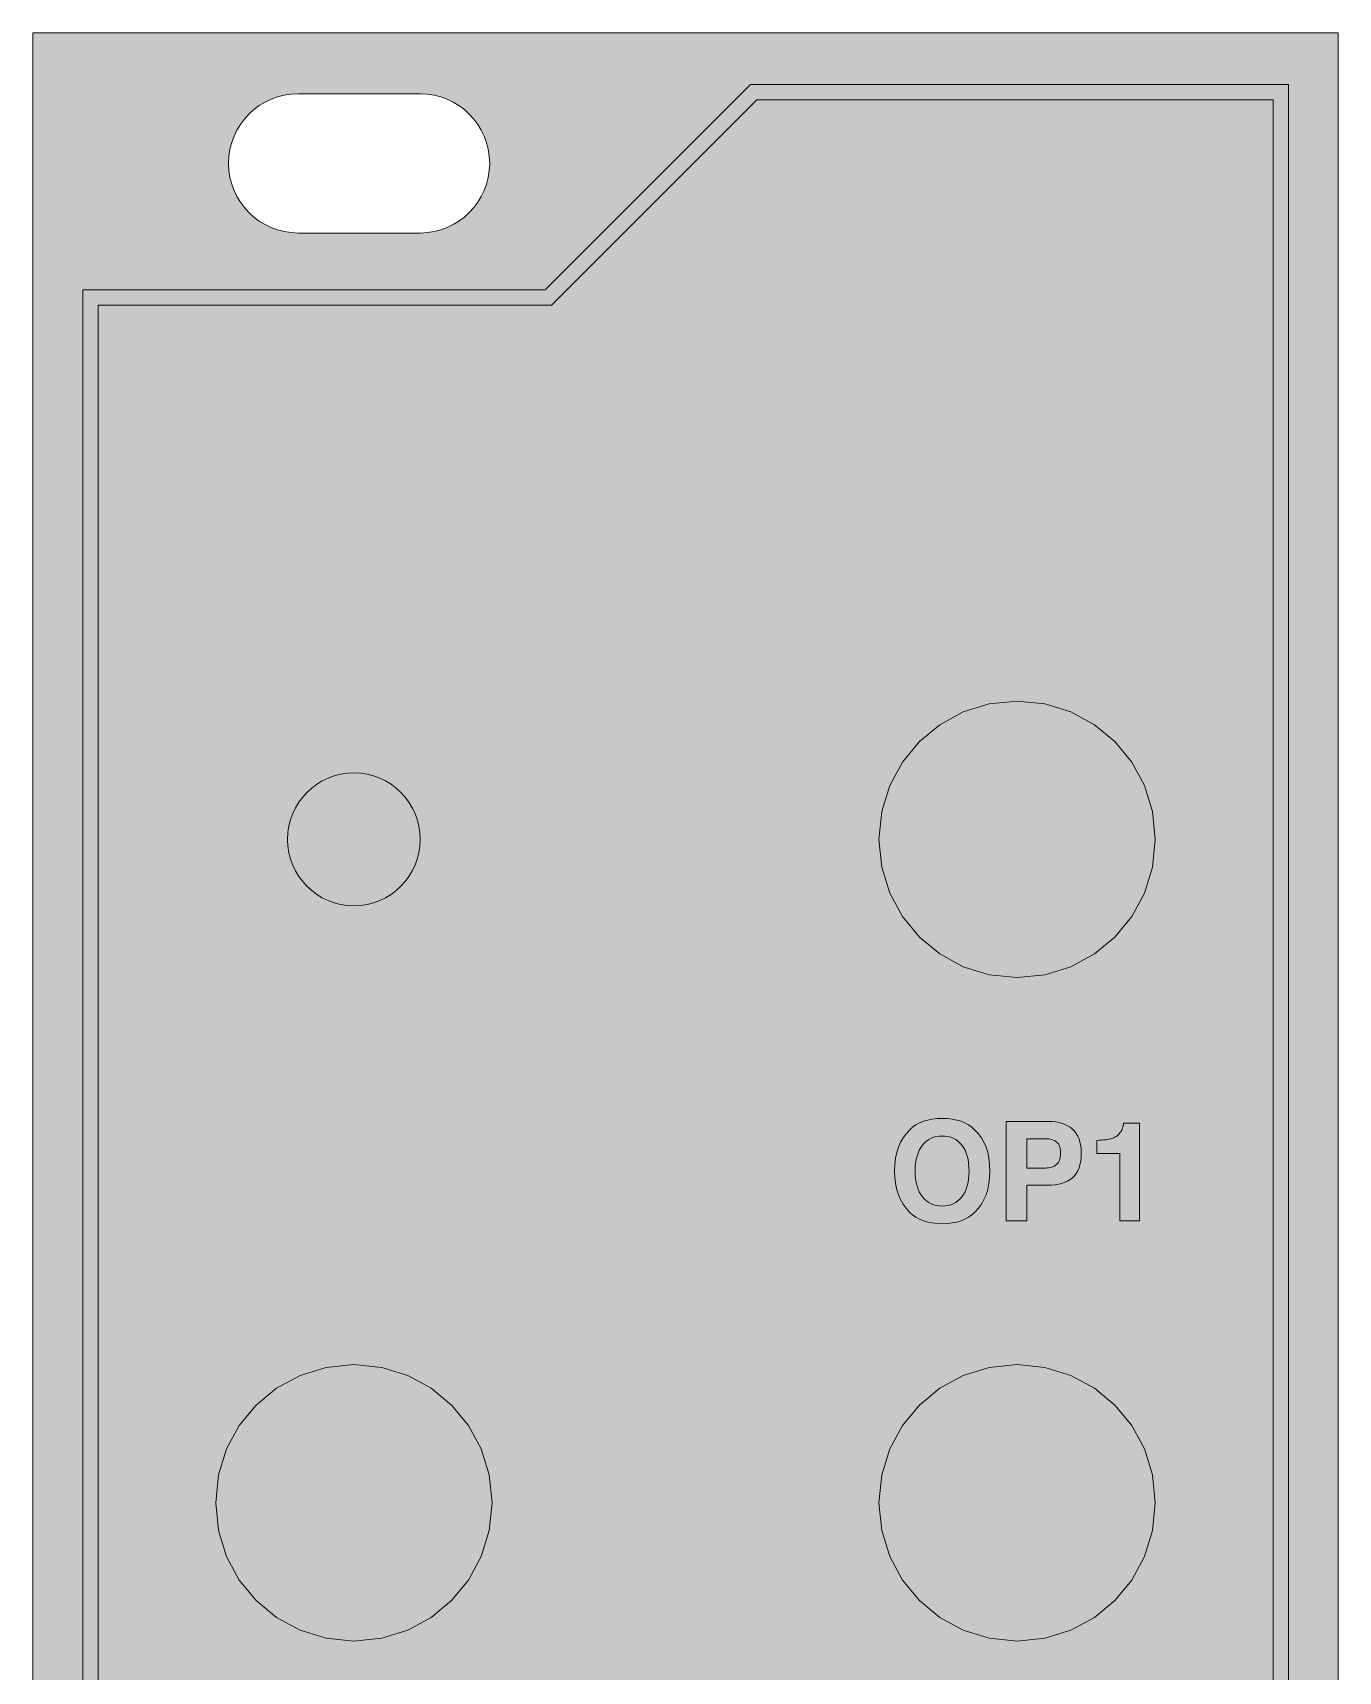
# Model space of a CAD drawing. Header units: millimetres. Extents: x 0 to 30, y -128 to 0.
# Drawn here: x 0 to 30, y -37.64 to 0 of the extents above; entities that cross this region are included whole.
import ezdxf

# ---------------------------------------------------------------- set-up
doc = ezdxf.new("R2010")
doc.units = ezdxf.units.MM
doc.header["$MEASUREMENT"] = 0
for name, color, linetype in [('Graphics', 7, 'Continuous'), ('Holes', 7, 'Continuous'), ('Panel', 7, 'Continuous')]:
    doc.layers.add(name, color=color, linetype=linetype)

# ---------------------------------------------------------------- blocks, each defined once
blk = doc.blocks.new('block 5')
at = {"layer": 'Graphics'}
h = blk.add_hatch(color=2, dxfattribs=at)
h.dxf.hatch_style = 2
h.paths.add_polyline_path([(20.9, -27.357), (21.019, -27.353), (21.13, -27.34), (21.235, -27.319), (21.332, -27.29), (21.422, -27.253), (21.505, -27.207), (21.58, -27.153), (21.649, -27.09), (21.73, -27.004), (21.8, -26.909), (21.859, -26.804), (21.908, -26.691), (21.946, -26.569), (21.973, -26.437), (21.989, -26.297), (21.994, -26.148), (21.989, -25.995), (21.973, -25.853), (21.946, -25.721), (21.908, -25.598), (21.859, -25.485), (21.8, -25.382), (21.73, -25.289), (21.649, -25.205), (21.58, -25.142), (21.505, -25.088), (21.422, -25.042), (21.332, -25.005), (21.235, -24.976), (21.13, -24.955), (21.019, -24.943), (20.9, -24.938), (20.781, -24.943), (20.669, -24.955), (20.565, -24.976), (20.468, -25.005), (20.378, -25.042), (20.295, -25.088), (20.219, -25.142), (20.151, -25.205), (20.07, -25.289), (19.999, -25.382), (19.94, -25.485), (19.891, -25.598), (19.853, -25.721), (19.826, -25.853), (19.809, -25.995), (19.804, -26.148), (19.809, -26.297), (19.826, -26.437), (19.853, -26.569), (19.891, -26.691), (19.94, -26.804), (19.999, -26.909), (20.07, -27.004), (20.151, -27.09), (20.219, -27.153), (20.295, -27.207), (20.378, -27.253), (20.468, -27.29), (20.565, -27.319), (20.669, -27.34), (20.781, -27.353)])
h.paths.add_polyline_path([(20.447, -25.552), (20.491, -25.503), (20.539, -25.461), (20.59, -25.425), (20.645, -25.395), (20.703, -25.372), (20.765, -25.356), (20.831, -25.346), (20.9, -25.343), (20.969, -25.346), (21.034, -25.356), (21.096, -25.373), (21.154, -25.396), (21.209, -25.425), (21.26, -25.461), (21.307, -25.504), (21.35, -25.553), (21.389, -25.608), (21.423, -25.669), (21.452, -25.735), (21.475, -25.807), (21.493, -25.884), (21.507, -25.966), (21.514, -26.054), (21.517, -26.148), (21.514, -26.241), (21.507, -26.33), (21.493, -26.412), (21.475, -26.489), (21.452, -26.561), (21.423, -26.627), (21.389, -26.688), (21.35, -26.743), (21.307, -26.792), (21.26, -26.834), (21.209, -26.87), (21.154, -26.9), (21.096, -26.923), (21.034, -26.939), (20.969, -26.949), (20.9, -26.952), (20.831, -26.949), (20.765, -26.939), (20.703, -26.923), (20.645, -26.9), (20.59, -26.87), (20.539, -26.834), (20.491, -26.792), (20.447, -26.743), (20.408, -26.688), (20.373, -26.627), (20.344, -26.561), (20.321, -26.489), (20.302, -26.412), (20.289, -26.33), (20.281, -26.241), (20.278, -26.148), (20.281, -26.054), (20.289, -25.966), (20.302, -25.883), (20.321, -25.806), (20.344, -25.734), (20.373, -25.668), (20.408, -25.607)])
h = blk.add_hatch(color=2, dxfattribs=at)
h.dxf.hatch_style = 2
h.paths.add_polyline_path([(22.844, -26.472), (22.903, -26.472), (22.963, -26.472), (23.022, -26.472), (23.082, -26.472), (23.141, -26.472), (23.201, -26.472), (23.26, -26.472), (23.32, -26.472), (23.41, -26.469), (23.495, -26.461), (23.575, -26.448), (23.649, -26.43), (23.718, -26.406), (23.782, -26.377), (23.84, -26.343), (23.893, -26.304), (23.94, -26.259), (23.981, -26.206), (24.015, -26.145), (24.043, -26.077), (24.065, -26.002), (24.081, -25.92), (24.09, -25.83), (24.094, -25.732), (24.09, -25.642), (24.081, -25.559), (24.065, -25.481), (24.043, -25.41), (24.015, -25.345), (23.98, -25.285), (23.939, -25.232), (23.892, -25.185), (23.839, -25.143), (23.782, -25.108), (23.721, -25.077), (23.656, -25.052), (23.586, -25.033), (23.512, -25.019), (23.433, -25.011), (23.351, -25.008), (23.228, -25.008), (23.105, -25.008), (22.983, -25.008), (22.86, -25.008), (22.738, -25.008), (22.615, -25.008), (22.492, -25.008), (22.37, -25.008), (22.37, -25.294), (22.37, -25.579), (22.37, -25.865), (22.37, -26.151), (22.37, -26.436), (22.37, -26.722), (22.37, -27.008), (22.37, -27.293), (22.429, -27.293), (22.488, -27.293), (22.548, -27.293), (22.607, -27.293), (22.666, -27.293), (22.725, -27.293), (22.785, -27.293), (22.844, -27.293), (22.844, -27.191), (22.844, -27.088), (22.844, -26.985), (22.844, -26.882), (22.844, -26.78), (22.844, -26.677), (22.844, -26.574)])
h.paths.add_polyline_path([(22.844, -25.405), (22.898, -25.405), (22.952, -25.405), (23.005, -25.405), (23.059, -25.405), (23.113, -25.405), (23.167, -25.405), (23.221, -25.405), (23.274, -25.405), (23.314, -25.406), (23.351, -25.41), (23.387, -25.416), (23.42, -25.424), (23.45, -25.435), (23.478, -25.448), (23.505, -25.463), (23.528, -25.481), (23.55, -25.502), (23.568, -25.525), (23.584, -25.552), (23.596, -25.582), (23.606, -25.616), (23.613, -25.652), (23.618, -25.692), (23.619, -25.735), (23.618, -25.778), (23.613, -25.818), (23.606, -25.855), (23.596, -25.889), (23.584, -25.92), (23.568, -25.949), (23.55, -25.974), (23.528, -25.996), (23.505, -26.015), (23.478, -26.032), (23.45, -26.046), (23.42, -26.057), (23.387, -26.066), (23.351, -26.073), (23.314, -26.077), (23.274, -26.078), (23.221, -26.078), (23.167, -26.078), (23.113, -26.078), (23.059, -26.078), (23.005, -26.078), (22.952, -26.078), (22.898, -26.078), (22.844, -26.078), (22.844, -25.994), (22.844, -25.91), (22.844, -25.825), (22.844, -25.741), (22.844, -25.657), (22.844, -25.573), (22.844, -25.489)])
h = blk.add_hatch(color=2, dxfattribs=at)
h.dxf.hatch_style = 2
h.paths.add_polyline_path([(24.983, -27.293), (25.04, -27.293), (25.097, -27.293), (25.153, -27.293), (25.21, -27.293), (25.266, -27.293), (25.323, -27.293), (25.38, -27.293), (25.436, -27.293), (25.436, -27.012), (25.436, -26.731), (25.436, -26.45), (25.436, -26.169), (25.436, -25.888), (25.436, -25.607), (25.436, -25.326), (25.436, -25.045), (25.39, -25.045), (25.344, -25.045), (25.298, -25.045), (25.252, -25.045), (25.205, -25.045), (25.159, -25.045), (25.113, -25.045), (25.067, -25.045), (25.067, -25.053), (25.066, -25.062), (25.065, -25.072), (25.063, -25.083), (25.06, -25.094), (25.058, -25.107), (25.054, -25.121), (25.05, -25.135), (25.042, -25.16), (25.034, -25.183), (25.024, -25.205), (25.014, -25.226), (25.003, -25.245), (24.99, -25.264), (24.977, -25.281), (24.964, -25.296), (24.942, -25.318), (24.919, -25.337), (24.894, -25.354), (24.868, -25.37), (24.84, -25.384), (24.81, -25.396), (24.78, -25.406), (24.747, -25.414), (24.724, -25.419), (24.697, -25.423), (24.667, -25.427), (24.632, -25.431), (24.594, -25.434), (24.551, -25.437), (24.505, -25.44), (24.455, -25.442), (24.455, -25.48), (24.455, -25.517), (24.455, -25.555), (24.455, -25.593), (24.455, -25.63), (24.455, -25.668), (24.455, -25.705), (24.455, -25.743), (24.521, -25.743), (24.587, -25.743), (24.653, -25.743), (24.719, -25.743), (24.785, -25.743), (24.851, -25.743), (24.917, -25.743), (24.983, -25.743), (24.983, -25.937), (24.983, -26.131), (24.983, -26.324), (24.983, -26.518), (24.983, -26.712), (24.983, -26.906), (24.983, -27.099)])
at = {"layer": 'Graphics', "lineweight": 0}
for points in [[(20.9, -27.357), (21.019, -27.353), (21.13, -27.34), (21.235, -27.319), (21.332, -27.29), (21.422, -27.253), (21.505, -27.207), (21.58, -27.153), (21.649, -27.09), (21.73, -27.004), (21.8, -26.909), (21.859, -26.804), (21.908, -26.691), (21.946, -26.569), (21.973, -26.437), (21.989, -26.297), (21.994, -26.148), (21.989, -25.995), (21.973, -25.853), (21.946, -25.721), (21.908, -25.598), (21.859, -25.485), (21.8, -25.382), (21.73, -25.289), (21.649, -25.205), (21.58, -25.142), (21.505, -25.088), (21.422, -25.042), (21.332, -25.005), (21.235, -24.976), (21.13, -24.955), (21.019, -24.943), (20.9, -24.938), (20.781, -24.943), (20.669, -24.955), (20.565, -24.976), (20.468, -25.005), (20.378, -25.042), (20.295, -25.088), (20.219, -25.142), (20.151, -25.205), (20.07, -25.289), (19.999, -25.382), (19.94, -25.485), (19.891, -25.598), (19.853, -25.721), (19.826, -25.853), (19.809, -25.995), (19.804, -26.148), (19.809, -26.297), (19.826, -26.437), (19.853, -26.569), (19.891, -26.691), (19.94, -26.804), (19.999, -26.909), (20.07, -27.004), (20.151, -27.09), (20.219, -27.153), (20.295, -27.207), (20.378, -27.253), (20.468, -27.29), (20.565, -27.319), (20.669, -27.34), (20.781, -27.353), (20.9, -27.357), (20.9, -27.357)], [(22.844, -26.472), (22.903, -26.472), (22.963, -26.472), (23.022, -26.472), (23.082, -26.472), (23.141, -26.472), (23.201, -26.472), (23.26, -26.472), (23.32, -26.472), (23.41, -26.469), (23.495, -26.461), (23.575, -26.448), (23.649, -26.43), (23.718, -26.406), (23.782, -26.377), (23.84, -26.343), (23.893, -26.304), (23.94, -26.259), (23.981, -26.206), (24.015, -26.145), (24.043, -26.077), (24.065, -26.002), (24.081, -25.92), (24.09, -25.83), (24.094, -25.732), (24.09, -25.642), (24.081, -25.559), (24.065, -25.481), (24.043, -25.41), (24.015, -25.345), (23.98, -25.285), (23.939, -25.232), (23.892, -25.185), (23.839, -25.143), (23.782, -25.108), (23.721, -25.077), (23.656, -25.052), (23.586, -25.033), (23.512, -25.019), (23.433, -25.011), (23.351, -25.008), (23.228, -25.008), (23.105, -25.008), (22.983, -25.008), (22.86, -25.008), (22.738, -25.008), (22.615, -25.008), (22.492, -25.008), (22.37, -25.008), (22.37, -25.294), (22.37, -25.579), (22.37, -25.865), (22.37, -26.151), (22.37, -26.436), (22.37, -26.722), (22.37, -27.008), (22.37, -27.293), (22.429, -27.293), (22.488, -27.293), (22.548, -27.293), (22.607, -27.293), (22.666, -27.293), (22.725, -27.293), (22.785, -27.293), (22.844, -27.293), (22.844, -27.191), (22.844, -27.088), (22.844, -26.985), (22.844, -26.882), (22.844, -26.78), (22.844, -26.677), (22.844, -26.574), (22.844, -26.472), (22.844, -26.472)], [(24.983, -27.293), (25.04, -27.293), (25.097, -27.293), (25.153, -27.293), (25.21, -27.293), (25.266, -27.293), (25.323, -27.293), (25.38, -27.293), (25.436, -27.293), (25.436, -27.012), (25.436, -26.731), (25.436, -26.45), (25.436, -26.169), (25.436, -25.888), (25.436, -25.607), (25.436, -25.326), (25.436, -25.045), (25.39, -25.045), (25.344, -25.045), (25.298, -25.045), (25.252, -25.045), (25.205, -25.045), (25.159, -25.045), (25.113, -25.045), (25.067, -25.045), (25.067, -25.053), (25.066, -25.062), (25.065, -25.072), (25.063, -25.083), (25.06, -25.094), (25.058, -25.107), (25.054, -25.121), (25.05, -25.135), (25.042, -25.16), (25.034, -25.183), (25.024, -25.205), (25.014, -25.226), (25.003, -25.245), (24.99, -25.264), (24.977, -25.281), (24.964, -25.296), (24.942, -25.318), (24.919, -25.337), (24.894, -25.354), (24.868, -25.37), (24.84, -25.384), (24.81, -25.396), (24.78, -25.406), (24.747, -25.414), (24.724, -25.419), (24.697, -25.423), (24.667, -25.427), (24.632, -25.431), (24.594, -25.434), (24.551, -25.437), (24.505, -25.44), (24.455, -25.442), (24.455, -25.48), (24.455, -25.517), (24.455, -25.555), (24.455, -25.593), (24.455, -25.63), (24.455, -25.668), (24.455, -25.705), (24.455, -25.743), (24.521, -25.743), (24.587, -25.743), (24.653, -25.743), (24.719, -25.743), (24.785, -25.743), (24.851, -25.743), (24.917, -25.743), (24.983, -25.743), (24.983, -25.937), (24.983, -26.131), (24.983, -26.324), (24.983, -26.518), (24.983, -26.712), (24.983, -26.906), (24.983, -27.099), (24.983, -27.293), (24.983, -27.293)], [(20.447, -25.552), (20.491, -25.503), (20.539, -25.461), (20.59, -25.425), (20.645, -25.395), (20.703, -25.372), (20.765, -25.356), (20.831, -25.346), (20.9, -25.343), (20.969, -25.346), (21.034, -25.356), (21.096, -25.373), (21.154, -25.396), (21.209, -25.425), (21.26, -25.461), (21.307, -25.504), (21.35, -25.553), (21.389, -25.608), (21.423, -25.669), (21.452, -25.735), (21.475, -25.807), (21.493, -25.884), (21.507, -25.966), (21.514, -26.054), (21.517, -26.148), (21.514, -26.241), (21.507, -26.33), (21.493, -26.412), (21.475, -26.489), (21.452, -26.561), (21.423, -26.627), (21.389, -26.688), (21.35, -26.743), (21.307, -26.792), (21.26, -26.834), (21.209, -26.87), (21.154, -26.9), (21.096, -26.923), (21.034, -26.939), (20.969, -26.949), (20.9, -26.952), (20.831, -26.949), (20.765, -26.939), (20.703, -26.923), (20.645, -26.9), (20.59, -26.87), (20.539, -26.834), (20.491, -26.792), (20.447, -26.743), (20.408, -26.688), (20.373, -26.627), (20.344, -26.561), (20.321, -26.489), (20.302, -26.412), (20.289, -26.33), (20.281, -26.241), (20.278, -26.148), (20.281, -26.054), (20.289, -25.966), (20.302, -25.883), (20.321, -25.806), (20.344, -25.734), (20.373, -25.668), (20.408, -25.607), (20.447, -25.552), (20.447, -25.552)], [(22.844, -25.405), (22.898, -25.405), (22.952, -25.405), (23.005, -25.405), (23.059, -25.405), (23.113, -25.405), (23.167, -25.405), (23.221, -25.405), (23.274, -25.405), (23.314, -25.406), (23.351, -25.41), (23.387, -25.416), (23.42, -25.424), (23.45, -25.435), (23.478, -25.448), (23.505, -25.463), (23.528, -25.481), (23.55, -25.502), (23.568, -25.525), (23.584, -25.552), (23.596, -25.582), (23.606, -25.616), (23.613, -25.652), (23.618, -25.692), (23.619, -25.735), (23.618, -25.778), (23.613, -25.818), (23.606, -25.855), (23.596, -25.889), (23.584, -25.92), (23.568, -25.949), (23.55, -25.974), (23.528, -25.996), (23.505, -26.015), (23.478, -26.032), (23.45, -26.046), (23.42, -26.057), (23.387, -26.066), (23.351, -26.073), (23.314, -26.077), (23.274, -26.078), (23.221, -26.078), (23.167, -26.078), (23.113, -26.078), (23.059, -26.078), (23.005, -26.078), (22.952, -26.078), (22.898, -26.078), (22.844, -26.078), (22.844, -25.994), (22.844, -25.91), (22.844, -25.825), (22.844, -25.741), (22.844, -25.657), (22.844, -25.573), (22.844, -25.489), (22.844, -25.405), (22.844, -25.405)]]:
    blk.add_lwpolyline(points, dxfattribs=at)

msp = doc.modelspace()

# ---------------------------------------------------------------- hatches: boundary and pattern name
at = {"layer": 'Graphics'}
h = msp.add_hatch(color=2, dxfattribs=at)
h.dxf.hatch_style = 2
h.paths.add_polyline_path([(16.491, -1.187), (15.902, -1.776), (15.312, -2.366), (14.723, -2.955), (14.134, -3.544), (13.544, -4.134), (12.955, -4.723), (12.366, -5.312), (11.776, -5.902), (10.448, -5.902), (9.119, -5.902), (7.79, -5.902), (6.462, -5.902), (5.133, -5.902), (3.805, -5.902), (2.476, -5.902), (1.147, -5.902), (1.147, -20.486), (1.147, -35.07), (1.147, -49.654), (1.147, -64.238), (1.147, -78.822), (1.147, -93.406), (1.147, -107.991), (1.147, -122.575), (4.611, -122.575), (8.074, -122.575), (11.538, -122.575), (15.001, -122.575), (18.464, -122.575), (21.928, -122.575), (25.391, -122.575), (28.855, -122.575), (28.855, -107.401), (28.855, -92.228), (28.855, -77.054), (28.855, -61.881), (28.855, -46.708), (28.855, -31.534), (28.855, -16.361), (28.855, -1.187), (27.309, -1.187), (25.764, -1.187), (24.218, -1.187), (22.673, -1.187), (21.127, -1.187), (19.582, -1.187), (18.036, -1.187)])
h.paths.add_polyline_path([(28.502, -122.222), (25.127, -122.222), (21.751, -122.222), (18.376, -122.222), (15.001, -122.222), (11.626, -122.222), (8.25, -122.222), (4.875, -122.222), (1.5, -122.222), (1.5, -107.726), (1.5, -93.23), (1.5, -78.734), (1.5, -64.238), (1.5, -49.742), (1.5, -35.246), (1.5, -20.75), (1.5, -6.254), (2.803, -6.254), (4.106, -6.254), (5.408, -6.254), (6.711, -6.254), (8.014, -6.254), (9.317, -6.254), (10.62, -6.254), (11.922, -6.254), (12.512, -5.665), (13.101, -5.076), (13.69, -4.486), (14.28, -3.897), (14.869, -3.308), (15.458, -2.719), (16.048, -2.129), (16.637, -1.54), (18.12, -1.54), (19.603, -1.54), (21.086, -1.54), (22.569, -1.54), (24.053, -1.54), (25.536, -1.54), (27.019, -1.54), (28.502, -1.54), (28.502, -16.625), (28.502, -31.71), (28.502, -46.796), (28.502, -61.881), (28.502, -76.966), (28.502, -92.051), (28.502, -107.137)])
at = {"layer": 'Panel'}
h = msp.add_hatch(color=7, dxfattribs=at)
h.dxf.hatch_style = 2
h.paths.add_polyline_path([(0, 0), (0, -128.5), (30, -128.5), (30, 0)])
edge = h.paths.add_edge_path()
edge.add_spline(control_points=[(8.9, -127.1), (8.9, -127.1), (6.1, -127.1), (6.1, -127.1), (5.217, -127.1), (4.5, -126.384), (4.5, -125.5), (4.5, -124.616), (5.217, -123.9), (6.1, -123.9), (6.1, -123.9), (8.9, -123.9), (8.9, -123.9), (9.784, -123.9), (10.5, -124.616), (10.5, -125.5), (10.5, -126.384), (9.784, -127.1), (8.9, -127.1)], knot_values=[0, 0, 0, 0, 1, 1, 1, 2, 2, 2, 3, 3, 3, 4, 4, 4, 5, 5, 5, 6, 6, 6, 6], degree=3, periodic=1)
edge = h.paths.add_edge_path()
edge.add_spline(control_points=[(8.9, -4.6), (8.9, -4.6), (6.1, -4.6), (6.1, -4.6), (5.217, -4.6), (4.5, -3.883), (4.5, -3), (4.5, -2.116), (5.217, -1.4), (6.1, -1.4), (6.1, -1.4), (8.9, -1.4), (8.9, -1.4), (9.784, -1.4), (10.5, -2.116), (10.5, -3), (10.5, -3.883), (9.784, -4.6), (8.9, -4.6)], knot_values=[0, 0, 0, 0, 1, 1, 1, 2, 2, 2, 3, 3, 3, 4, 4, 4, 5, 5, 5, 6, 6, 6, 6], degree=3, periodic=1)

# ---------------------------------------------------------------- linework, layer by layer
at = {"layer": 'Graphics', "lineweight": 0}
for points in [[(16.491, -1.187), (15.902, -1.776), (15.312, -2.366), (14.723, -2.955), (14.134, -3.544), (13.544, -4.134), (12.955, -4.723), (12.366, -5.312), (11.776, -5.902), (10.448, -5.902), (9.119, -5.902), (7.79, -5.902), (6.462, -5.902), (5.133, -5.902), (3.805, -5.902), (2.476, -5.902), (1.147, -5.902), (1.147, -20.486), (1.147, -35.07), (1.147, -49.654), (1.147, -64.238), (1.147, -78.822)], [(28.855, -77.054), (28.855, -61.881), (28.855, -46.708), (28.855, -31.534), (28.855, -16.361), (28.855, -1.187), (27.309, -1.187), (25.764, -1.187), (24.218, -1.187), (22.673, -1.187), (21.127, -1.187), (19.582, -1.187), (18.036, -1.187), (16.491, -1.187), (16.491, -1.187)], [(1.5, -49.742), (1.5, -35.246), (1.5, -20.75), (1.5, -6.254), (2.803, -6.254), (4.106, -6.254), (5.408, -6.254), (6.711, -6.254), (8.014, -6.254), (9.317, -6.254), (10.62, -6.254), (11.922, -6.254), (12.512, -5.665), (13.101, -5.076), (13.69, -4.486), (14.28, -3.897), (14.869, -3.308), (15.458, -2.719), (16.048, -2.129), (16.637, -1.54), (18.12, -1.54), (19.603, -1.54), (21.086, -1.54), (22.569, -1.54), (24.053, -1.54), (25.536, -1.54), (27.019, -1.54), (28.502, -1.54), (28.502, -16.625), (28.502, -31.71), (28.502, -46.796)]]:
    msp.add_lwpolyline(points, dxfattribs=at)
at = {"layer": 'Holes', "color": 1, "lineweight": 9}
for points in [[(25.795, -18.528), (25.73, -19.168), (25.545, -19.764), (25.253, -20.303), (24.865, -20.773), (24.395, -21.16), (23.856, -21.453), (23.26, -21.638), (22.62, -21.703), (21.98, -21.638), (21.384, -21.453), (20.845, -21.16), (20.375, -20.773), (19.987, -20.303), (19.694, -19.764), (19.509, -19.168), (19.445, -18.528), (19.509, -17.888), (19.694, -17.292), (19.987, -16.752), (20.375, -16.283), (20.845, -15.895), (21.384, -15.602), (21.98, -15.417), (22.62, -15.353), (23.26, -15.417), (23.856, -15.602), (24.395, -15.895), (24.865, -16.283), (25.253, -16.752), (25.545, -17.292), (25.73, -17.888), (25.795, -18.528), (25.795, -18.528)], [(10.555, -33.768), (10.49, -34.408), (10.305, -35.004), (10.013, -35.543), (9.625, -36.013), (9.155, -36.4), (8.616, -36.693), (8.02, -36.878), (7.38, -36.943), (6.74, -36.878), (6.144, -36.693), (5.605, -36.4), (5.135, -36.013), (4.747, -35.543), (4.454, -35.004), (4.269, -34.408), (4.205, -33.768), (4.269, -33.128), (4.454, -32.532), (4.747, -31.993), (5.135, -31.523), (5.605, -31.135), (6.144, -30.842), (6.74, -30.657), (7.38, -30.593), (8.02, -30.657), (8.616, -30.842), (9.155, -31.135), (9.625, -31.523), (10.013, -31.993), (10.305, -32.532), (10.49, -33.128), (10.555, -33.768), (10.555, -33.768)], [(25.795, -33.768), (25.73, -34.408), (25.545, -35.004), (25.253, -35.543), (24.865, -36.013), (24.395, -36.4), (23.856, -36.693), (23.26, -36.878), (22.62, -36.943), (21.98, -36.878), (21.384, -36.693), (20.845, -36.4), (20.375, -36.013), (19.987, -35.543), (19.694, -35.004), (19.509, -34.408), (19.445, -33.768), (19.509, -33.128), (19.694, -32.532), (19.987, -31.993), (20.375, -31.523), (20.845, -31.135), (21.384, -30.842), (21.98, -30.657), (22.62, -30.593), (23.26, -30.657), (23.856, -30.842), (24.395, -31.135), (24.865, -31.523), (25.253, -31.993), (25.545, -32.532), (25.73, -33.128), (25.795, -33.768), (25.795, -33.768)]]:
    msp.add_lwpolyline(points, dxfattribs=at)
msp.add_open_spline([(8.905, -18.528), (8.905, -19.37), (8.222, -20.053), (7.38, -20.053), (6.538, -20.053), (5.855, -19.37), (5.855, -18.528), (5.855, -17.686), (6.538, -17.003), (7.38, -17.003), (8.222, -17.003), (8.905, -17.686), (8.905, -18.528)], degree=3, knots=[0, 0, 0, 0, 1, 1, 1, 2, 2, 2, 3, 3, 3, 4, 4, 4, 4], dxfattribs=at)
at = {"layer": 'Panel', "lineweight": 0}
msp.add_lwpolyline([(0, 0), (0, -128.5), (30, -128.5), (30, 0), (0, 0)], dxfattribs=at)
msp.add_open_spline([(8.9, -4.6), (8.9, -4.6), (6.1, -4.6), (6.1, -4.6), (5.217, -4.6), (4.5, -3.883), (4.5, -3), (4.5, -2.116), (5.217, -1.4), (6.1, -1.4), (6.1, -1.4), (8.9, -1.4), (8.9, -1.4), (9.784, -1.4), (10.5, -2.116), (10.5, -3), (10.5, -3.883), (9.784, -4.6), (8.9, -4.6)], degree=3, knots=[0, 0, 0, 0, 1, 1, 1, 2, 2, 2, 3, 3, 3, 4, 4, 4, 5, 5, 5, 6, 6, 6, 6], dxfattribs=at)

# ---------------------------------------------------------------- block references
at = {"layer": 'Graphics'}
msp.add_blockref('block 5', (0, 0), dxfattribs=at)

doc.saveas('drawing.dxf')
